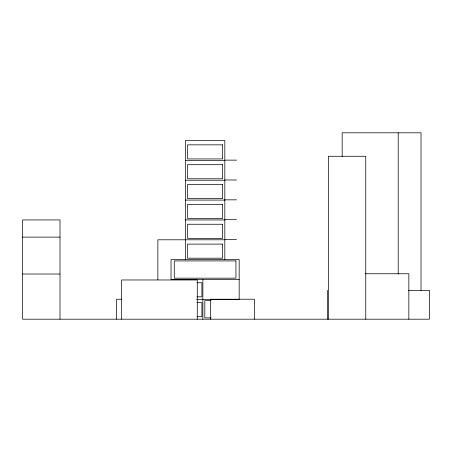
<?xml version="1.0" encoding="UTF-8"?>
<svg xmlns="http://www.w3.org/2000/svg" width="452" height="452" viewBox="0 0 452 452"><rect width="100%" height="100%" fill="white"/><g stroke="black" fill="none" stroke-linecap="round" stroke-linejoin="round"><path stroke-width="0.68" d="M224.825 160.132L236.554 160.132M185.382 160.381L224.825 160.381M224.825 179.986L236.554 179.986M185.382 180.235L224.825 180.235M224.825 199.835L236.554 199.835M185.382 200.083L224.825 200.083M224.825 219.689L236.554 219.689M185.382 219.938L224.825 219.938M22.6 237.114L60.003 237.114M224.825 239.543L236.554 239.543M185.258 239.792L157.872 239.792L157.872 279.844M185.382 239.792L224.825 239.792M365.188 273.748L408.84 273.748L408.84 319.197M22.6 274.025L60.003 274.025M239.17 279.494L171.037 279.494L171.037 259.64L239.17 259.589L239.17 299.348L196.637 299.348M197.049 282.76L201.908 282.76L201.908 296.845L197.049 296.845M408.585 290.348L429.4 290.348L429.4 319.197L22.6 319.197L22.6 219.938L60.003 219.938L60.003 319.197M121.475 299.218L116.616 299.218L116.616 319.197M211.146 300.625L204.812 300.625L204.812 317.875L211.146 317.875M197.049 302.608L201.908 302.608L201.908 316.694L197.049 316.694M421.032 290.348L421.032 132.803L342.175 132.803L342.175 156.714M398.212 132.803L398.212 274.172M365.758 319.197L365.758 156.279L328.361 156.279L328.361 319.197M327.338 290.348L327.338 319.197M254.403 319.197L254.403 299.218L210.542 299.218L210.542 319.197M224.825 259.64L224.825 140.527L185.382 140.527L185.382 259.877M202.863 279.494L202.863 319.197M197.275 319.197L197.275 279.969L121.644 279.969L121.644 319.197M222.644 144.849L187.557 144.849L187.557 158.929L222.644 158.929L222.644 144.849M222.644 164.697L187.557 164.697L187.557 178.783L222.644 178.783L222.644 164.697M222.644 184.552L187.557 184.552L187.557 198.637L222.644 198.637L222.644 184.552M222.644 204.406L187.557 204.406L187.557 218.485L222.644 218.485L222.644 204.406M222.644 224.254L187.557 224.254L187.557 238.34L222.644 238.34L222.644 224.254M222.644 244.108L187.557 244.108L187.557 258.194L222.644 258.194L222.644 244.108M235.938 260.923L174.269 260.923L174.269 278.166L235.938 278.166L235.938 260.923"/></g></svg>
